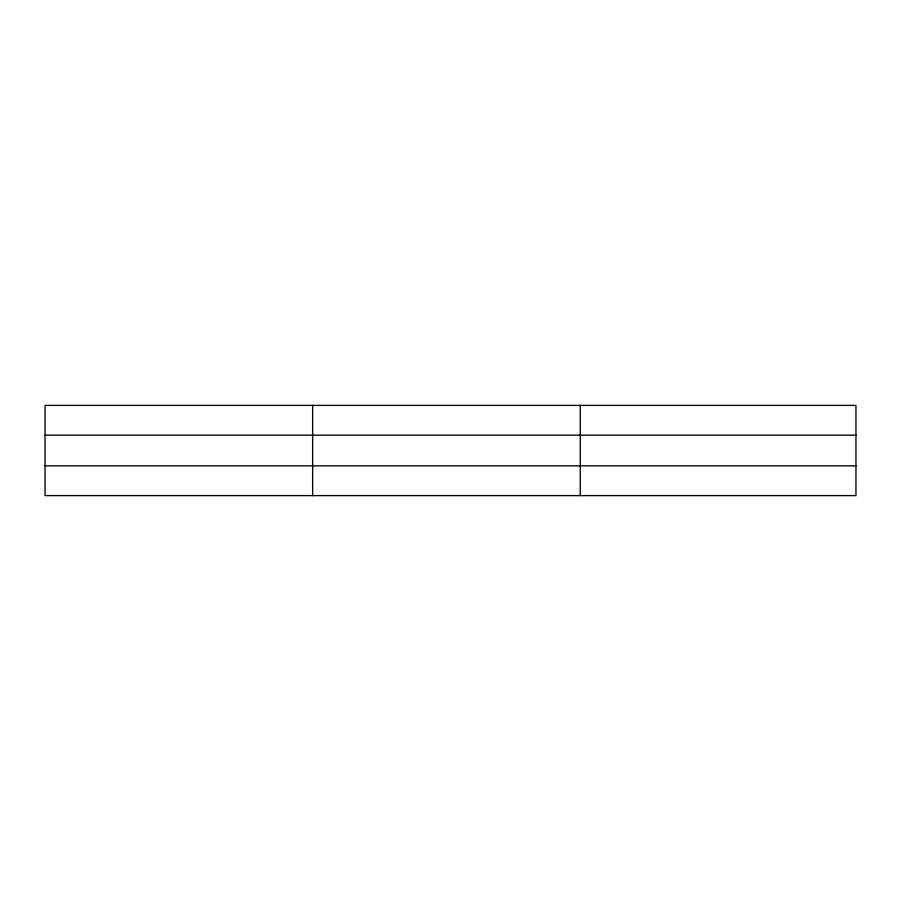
<?xml version="1.0" encoding="UTF-8"?>
<svg xmlns="http://www.w3.org/2000/svg" width="901" height="901" viewBox="0 0 901 901"><rect width="100%" height="100%" fill="white"/><g stroke="black" fill="none" stroke-linecap="round" stroke-linejoin="round"><path stroke-width="1.35" d="M312.647 405.394L312.647 495.606M580.244 405.394L580.244 495.606M855.95 435.16L855.95 405.394L45.05 405.394L45.05 495.606L855.95 495.606L855.95 435.16L45.05 435.16M45.05 465.84L855.95 465.84"/></g></svg>
